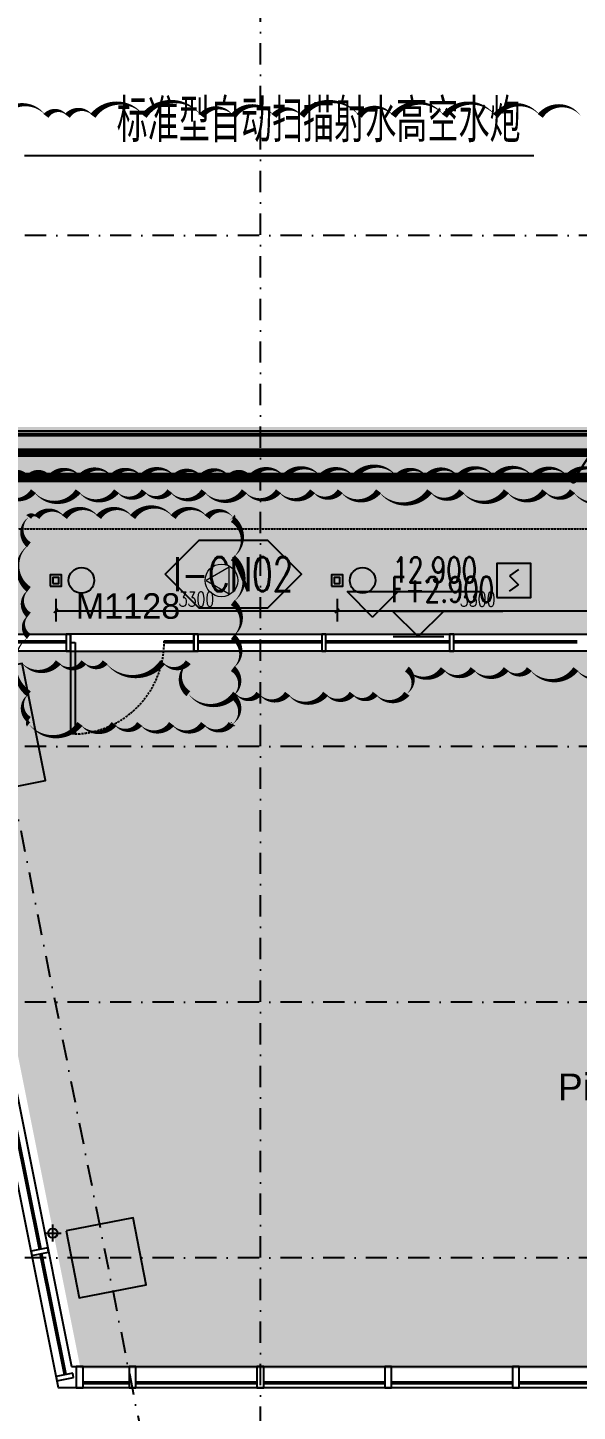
# Model space of a CAD drawing. Extents: x -354516 to 794396, y -401250 to -150594.
# Drawn here: x -7231 to -780, y -380252 to -364013 of the extents above; entities that cross this region are included whole.
import ezdxf
from ezdxf.enums import TextEntityAlignment as Align

# ---------------------------------------------------------------- set-up
doc = ezdxf.new("R2010")
doc.units = 0
doc.header["$LTSCALE"] = 1000
doc.header["$MEASUREMENT"] = 0
for name, pattern in [('$0$HIDDEN', [0.375, 0.25, -0.125, 0, 0]), ('DASH', [0.35, 0.25, -0.1]), ('DASHDOT2', [0.5, 0.25, -0.125, 0, -0.125]), ('DOTE', [2.42, 2, -0.2, 0.02, -0.2])]:
    doc.linetypes.add(name, pattern=pattern)
for name, color, linetype in [('0-吊顶', 6, 'Continuous'), ('0-吊顶材质', 251, 'Continuous'), ('0-吊顶边界', 36, 'Continuous'), ('0-房间名称', 2, 'Continuous'), ('0-火灾自动报警', 1, 'Continuous'), ('0-灯具', 20, 'Continuous'), ('0-灯具修改0109', 140, 'Continuous'), ('A-轴线1', 1, 'DOTE'), ('BPM', 4, 'Continuous'), ('COLUMN', 2, 'Continuous'), ('DIM_ELEV', 3, 'Continuous'), ('DIM_LEAD', 3, 'Continuous'), ('FIRE-CURTAIN', 30, 'Continuous'), ('LINE', 11, 'Continuous'), ('PIPE', 3, 'Continuous'), ('PUB_DIM', 3, 'Continuous'), ('PUB_HATCH', 8, 'Continuous'), ('PUB_TEXT', 7, 'Continuous'), ('S-PLT', 30, 'Continuous'), ('TWT_TEXT', 7, 'Continuous'), ('WINDOW', 4, 'Continuous'), ('Z-材料', 3, 'Continuous'), ('墙体', 7, 'Continuous'), ('楼梯', 145, 'Continuous'), ('门图', 134, 'Continuous')]:
    doc.layers.add(name, color=color, linetype=linetype)
doc.layers.add('0-地面材质_material hatch', color=251, linetype='Continuous', transparency=0.3)
doc.layers.add('DIM_MODI-天花修改', color=3, linetype='Continuous', plot=False)
doc.styles.add('510p-04$0$Arial_2', font='arial.ttf', dxfattribs={"height": 6.392964})
doc.styles.add('_TCH_DIM', font='SIMPLEX', dxfattribs={"bigfont": 'GBCBIG'})
doc.styles.add('DIM_FONT', font='SIMPLEX', dxfattribs={"width": 0.7, "bigfont": 'GBCBIG'})
doc.styles.add('HZ', font='tjromans.shx', dxfattribs={"width": 0.7, "bigfont": 'tjhztxt.shx'})
doc.styles.add('Word-n', font='stylu.ttf')
doc.dimstyles.new('_TCH_ARCH&&50', dxfattribs={"dimscale": 0.5, "dimtxt": 350, "dimasz": 100, "dimexe": 250, "dimexo": 300, "dimgap": 100, "dimtad": 1, "dimdec": 0, "dimzin": 0, "dimdsep": 46, "dimtxsty": 'DIM_FONT', "dimblk": 'ARCHTICK', "dimcen": 0.09, "dimclrd": 3, "dimclre": 3, "dimclrt": 7, "dimazin": 2, "dimtfac": 1, "dimtdec": 0, "dimtix": 1, "dimtmove": 2, "dimatfit": 3, "dimfxl": 0, "dimtolj": 1, "dimtzin": 0, "dimarcsym": 0})
pattern_1 = [(37.5, (-498310856.17, -3090192758), (-7.086752787, 216.767674014), [0, -171, 0, -191.25, 0, -182.8125]), (7.5, (-498310856.17, -3090192758), (199.099879343, 317.491432338), [0, -92.25, 0, -154.125, 0, -59.0625]), (327.5, (-498310994.54, -3090192758), (350.340959447, 0.636643523), [0, -56.25, 0, -202.5, 0, -264.375]), (317.5, (-498310994.54, -3090192758), (338.189243014, 98.738501055), [0, -28.125, 0, -132.75, 0, -151.875])]

# ---------------------------------------------------------------- blocks, each defined once
blk = doc.blocks.new('510r-01$0$wtqyy')
at = {"layer": '0-灯具', "color": 1}
for points in [[(-106.5, -26.5), (26.5, -26.5), (26.5, 106.5), (-106.5, 106.5)], [(-74.5, 5.5), (-5.5, 5.5), (-5.5, 74.5), (-74.5, 74.5)]]:
    blk.add_lwpolyline(points, close=True, dxfattribs=at)
blk = doc.blocks.new('PFV1')
at = {"color": 0, "linetype": 'ByBlock', "lineweight": -2}
for p, q in [((-9, 246), (-256, -179)), ((236, -180), (-9, 246)), ((-256, -179), (236, -180))]:
    blk.add_line(p, q, dxfattribs=at)
blk.add_circle((-9, -38), 300, dxfattribs=at)
blk = doc.blocks.new('$TwtSys$00000125')
blk.add_circle((0, 0, 0), 0.667)
blk = doc.blocks.new('PIPE-110')
for p, q in [((87087.5, -205623.5), (87087.5, -205423.5)), ((86987.5, -205523.5), (87187.5, -205523.5))]:
    blk.add_line(p, q)
blk.add_circle((87087.5, -205523.5), 55)
blk = doc.blocks.new('PIPE2')
at = {"layer": 'PIPE'}
blk.add_blockref('PIPE-110', (-51949, -40306), dxfattribs=at)
blk = doc.blocks.new('510p-04$0$material tag')
blk = doc.blocks.new('YG')
at = {"layer": 'BPM', "color": 6, "ltscale": 2}
for p, q in [((53, 328), (-53, 253)), ((-53, 253), (53, 147)), ((-53, 72), (53, 147))]:
    blk.add_line(p, q, dxfattribs=at)
at = {"layer": 'BPM'}
blk.add_lwpolyline([(-200, 0), (200, 0), (200, 400), (-200, 400)], close=True, dxfattribs=at)
blk = doc.blocks.new('_FZH')
at = {"color": 255}
blk.add_lwpolyline([(-0.5, -0.5), (0.5, -0.5), (0.5, 0.5), (-0.5, 0.5)], close=True, dxfattribs=at)
at = {"layer": 'PUB_HATCH', "color": 250}
blk.add_solid([(-0.5, -0.5), (0.5, -0.5), (-0.5, 0.5), (0.5, 0.5)], dxfattribs=at)
blk = doc.blocks.new('GRID')
at = {"layer": '墙体', "color": 250, "linetype": 'DASHDOT2', "lineweight": -3}
for p, q in [((20697.5, 81236.4), (37415.8, -2355.2)), ((37436.4, -11413.5), (37436.4, 36586.5)), ((107436.4, 18586.5), (-19063.6, 18586.5)), ((107436.4, 12586.5), (-19063.6, 12586.5)), ((107436.4, 9586.5), (-19063.6, 9586.5)), ((107436.4, 6586.5), (-19063.6, 6586.5))]:
    blk.add_line(p, q, dxfattribs=at)
blk = doc.blocks.new('TL-01')
at = {"layer": 'Z-材料'}
blk.add_lwpolyline([(-8, 0), (-4, 4), (4, 4), (8, 0), (4, -4), (-4, -4)], close=True, dxfattribs=at)
at = {"layer": 'Z-材料', "color": 6, "style": 'HZ', "width": 0.7}
blk.add_attdef('A', text='', height=4.5, dxfattribs=at).set_placement((0, 0), align=Align.MIDDLE_CENTER)
blk = doc.blocks.new('_ArchTick')
at = {"color": 0, "linetype": 'ByBlock', "const_width": 0.4}
blk.add_lwpolyline([(-0.5, -0.5), (0.5, 0.5)], dxfattribs=at)
blk = doc.blocks.new('*D343')
at = {"layer": 'Defpoints', "color": 0}
for p in [(-6900, -370567, 0), (-3600, -370567, 0), (-3600, -370858)]:
    blk.add_point(p, dxfattribs=at)
at = {"layer": 'PUB_DIM', "color": 3, "lineweight": -2}
for p, q in [((-6900, -370717), (-6900, -370983)), ((-3600, -370717), (-3600, -370983)), ((-6900, -370858), (-3600, -370858))]:
    blk.add_line(p, q, dxfattribs=at)
at = {"layer": 'PUB_DIM', "color": 3, "lineweight": -2, "xscale": 50, "yscale": 50, "zscale": 50, "rotation": 180}
blk.add_blockref('_ArchTick', (-6900, -370858), dxfattribs=at)
at = {"layer": 'PUB_DIM', "color": 3, "lineweight": -2, "xscale": 50, "yscale": 50, "zscale": 50}
blk.add_blockref('_ArchTick', (-3600, -370858), dxfattribs=at)
at = {"layer": 'PUB_DIM', "color": 7, "insert": (-5250, -370720), "char_height": 175, "attachment_point": 5, "style": 'DIM_FONT'}
blk.add_mtext('\\A1;3300', dxfattribs=at)
blk = doc.blocks.new('*D344')
at = {"layer": 'Defpoints', "color": 0}
for p in [(-3600, -370567, 0), (-300, -370567, 0), (-300, -370858)]:
    blk.add_point(p, dxfattribs=at)
at = {"layer": 'PUB_DIM', "color": 3, "lineweight": -2}
for p, q in [((-3600, -370717), (-3600, -370983)), ((-300, -370717), (-300, -370983)), ((-3600, -370858), (-300, -370858))]:
    blk.add_line(p, q, dxfattribs=at)
at = {"layer": 'PUB_DIM', "color": 3, "lineweight": -2, "xscale": 50, "yscale": 50, "zscale": 50, "rotation": 180}
blk.add_blockref('_ArchTick', (-3600, -370858), dxfattribs=at)
at = {"layer": 'PUB_DIM', "color": 3, "lineweight": -2, "xscale": 50, "yscale": 50, "zscale": 50}
blk.add_blockref('_ArchTick', (-300, -370858), dxfattribs=at)
at = {"layer": 'PUB_DIM', "color": 7, "insert": (-1950, -370720), "char_height": 175, "attachment_point": 5, "style": 'DIM_FONT'}
blk.add_mtext('\\A1;3300', dxfattribs=at)

msp = doc.modelspace()

# ---------------------------------------------------------------- hatches: boundary and pattern name
at = {"layer": '0-吊顶材质'}
h = msp.add_hatch(dxfattribs=at)
h.set_pattern_fill('AR-SAND', color=256, scale=112.5)
h.set_pattern_definition(pattern_1)
h.paths.add_polyline_path([(-8346.1, -367244.3), (-8149.9, -367205.1), (-8301, -366450), (-8228.1, -366450), (-7758, -368800), (5000, -368800), (5000, -368700), (6100, -368700), (6100, -368800), (7758, -368800), (8228.1, -366450), (8301, -366450), (8149.9, -367205), (8346.1, -367244.3), (7944.9, -369250), (-7944.9, -369250)])
h = msp.add_hatch(dxfattribs=at)
h.set_pattern_fill('AR-SAND', color=256, scale=112.5)
h.set_pattern_definition(pattern_1)
h.paths.add_polyline_path([(-7976.8, -371130), (7976.8, -371130), (8272.8, -369300), (-8272.9, -369300)])
at = {"layer": '0-地面材质_material hatch'}
h = msp.add_hatch(dxfattribs=at)
h.set_pattern_fill('ANSI35', color=256, scale=1500)
h.set_pattern_definition([(45, (-498310856.17, -3090192758), (-265.165042945, 265.165042945), []), (45, (-498310591, -3090192758), (-265.165042945, 265.165042945), [468.75, -93.75, 0, -93.75])])
h.paths.add_polyline_path([(11204.4, -368249.5), (11202.8, -368249.5), (12024.3, -364150), (11820.4, -364150), (12883.1, -358789.5), (13283, -358869.4), (13573.3, -357397.9), (13186.3, -357320.5), (14564.8, -350406.9), (14959.4, -350485.8), (15253.9, -349015), (14859.8, -348936.2), (15580.3, -345344.9), (15972.5, -345422.9), (16268.1, -343952.6), (15875.4, -343873.8), (16903.2, -338750.6), (17104.3, -338750), (18804.3, -330250), (18008.9, -330250), (18008.9, -330250), (17008.9, -330250), (17008.9, -330250), (16308.9, -330250), (16308.9, -330650), (15508.9, -330650), (15508.9, -329850), (16134.4, -329850), (16134.4, -329450.1), (-15658.7, -329450), (-15658.7, -329750), (-15208.9, -329750), (-15208.9, -330550), (-16408.9, -330550), (-16408.9, -329544.6), (-18500, -329544.6), (-18500, -330244.6), (-18805.4, -330244.6), (-17104.3, -338750), (-16900.4, -338750), (-16529.8, -340602.8), (-16922, -340681.2), (-16627.8, -342152.4), (-16235.6, -342073.9), (-14201.8, -352205.8), (-14597.5, -352285.1), (-14296.2, -353754.6), (-13914.7, -353678.2), (-12594.5, -360279.2), (-12986.8, -360357.4), (-12692.6, -361828.5), (-12300.4, -361750), (-11820.4, -364150), (-12024.3, -364150), (-10724.4, -370650), (-13200, -370650), (-13200, -372650), (-10324.4, -372650), (-10092.5, -373808.8), (-8103.7, -373810), (-8639.7, -371130), (8639.7, -371130), (8103.7, -373810), (10092.6, -373808.8), (10324.4, -372650), (13200, -372650), (13200, -370650), (10724.4, -370650)])
h.paths.add_polyline_path([(-7647, -368700), (-13983.3, -337018.7), (-14963.8, -337214.9), (-15856.8, -332750), (-14582.1, -332750), (-14228.4, -334518.3), (-13689.1, -334410.4), (-13689.1, -334410.4), (-12610.4, -334194.7), (-12610.5, -334194.7), (-11237.6, -333920.1), (-11237.6, -333920.1), (-10159, -333704.4), (-10159, -333704.4), (-9178.4, -333508.3), (-9129.6, -333752.5), (14637, -333750), (8227, -365800), (7647, -368700), (7000, -368700), (6985.3, -368700), (6100, -368700), (6100, -368700), (5000, -368700), (5000, -368700), (3800, -368700), (-6950.1, -368700)], flags=16)
h.paths.add_polyline_path([(-8934.4, -367361.9), (-9267.8, -365695), (-9071.7, -365655.7), (-9042.3, -365802.8), (-8650.1, -365724.4), (-8679.5, -365577.3), (-8483.3, -365538.1), (-8150, -367205), (-8346.1, -367244.3), (-8375.5, -367097.2), (-8767.7, -367175.6), (-8738.3, -367322.7)], flags=16)
h.paths.add_polyline_path([(-11231.4, -355876.8), (-11564.8, -354209.8), (-11368.7, -354170.6), (-11339.3, -354317.7), (-10947.1, -354239.2), (-10976.5, -354092.1), (-10780.4, -354052.9), (-10447, -355719.9), (-10643.1, -355759.1), (-10672.5, -355612), (-11064.8, -355690.5), (-11035.3, -355837.6)], flags=16)
h.paths.add_polyline_path([(8150, -367205), (8483.3, -365538.1), (8679.5, -365577.3), (8650.1, -365724.4), (9042.3, -365802.8), (9071.7, -365655.7), (9267.8, -365695), (8934.4, -367361.9), (8738.3, -367322.7), (8767.7, -367175.6), (8375.5, -367097.2), (8346.1, -367244.3)], flags=16)
h.paths.add_polyline_path([(-12637.4, -348847.1), (-12970.8, -347180.1), (-12774.7, -347140.9), (-12745.3, -347288), (-12353, -347209.5), (-12382.4, -347062.4), (-12186.3, -347023.2), (-11852.9, -348690.2), (-12049, -348729.4), (-12078.5, -348582.3), (-12470.7, -348660.8), (-12441.3, -348807.9)], flags=16)
h.paths.add_polyline_path([(10447, -355719.9), (10780.4, -354052.9), (10976.5, -354092.1), (10947.1, -354239.2), (11339.3, -354317.7), (11368.7, -354170.6), (11564.8, -354209.8), (11231.4, -355876.8), (11035.3, -355837.6), (11064.8, -355690.5), (10672.5, -355612), (10643.1, -355759.1)], flags=16)
h.paths.add_polyline_path([(11852.9, -348690.2), (12186.3, -347023.2), (12382.4, -347062.4), (12353, -347209.5), (12745.3, -347288), (12774.7, -347140.9), (12970.8, -347180.1), (12637.4, -348847.1), (12441.3, -348807.9), (12470.7, -348660.8), (12078.5, -348582.3), (12049, -348729.4)], flags=16)
h.paths.add_polyline_path([(14150, -337205.1), (14483.4, -335538.1), (14679.5, -335577.3), (14650.1, -335724.4), (15042.3, -335802.8), (15071.7, -335655.7), (15267.8, -335695), (14934.4, -337361.9), (14738.3, -337322.7), (14767.7, -337175.6), (14375.5, -337097.2), (14346.1, -337244.3)], flags=16)
h = msp.add_hatch(dxfattribs=at)
h.set_pattern_fill('AR-CONC', color=256, scale=75)
h.set_pattern_definition([(50, (-498310856.17, -3090192758), (537.94513695, -47.06410124), [56.25, -618.75]), (355, (-498310856.17, -3090192758), (-104.06350021, 564.144100275), [45, -495]), (100.45144446, (-498310811.34, -3090192761.9), (433.881635045, 517.07999323), [47.805144, -525.856584]), (46.1842, (-498310856.17, -3090192608), (800.430998, -124.1394606), [84.375, -928.125]), (96.63563549, (-498310789.5, -3090192618.35), (700.99645926, 730.58895058), [71.7077565, -788.78532]), (351.18416399, (-498310856.2, -3090192608), (700.9964588, 730.5889502), [67.5, -742.50000075]), (21, (-498310781.17, -3090192645.5), (447.68028909, -301.964168), [56.25, -618.75]), (326, (-498310781.17, -3090192645.5), (182.48649894, 543.86253379), [45, -495]), (71.45144474, (-498310743.86, -3090192670.66), (630.16678255, 241.898364605), [47.8051425, -525.856584]), (37.5, (-498310856.17, -3090192758), (9.119891488, 249.670390373), [0, -489, 0, -502.5, 0, -496.875]), (7.5, (-498310856.17, -3090192758), (197.302153082, 295.808783912), [0, -286.5, 0, -477.75, 0, -189.375]), (327.5, (-498311023.42, -3090192758), (400.366827129, -16.916153801), [0, -187.5, 0, -585, 0, -776.25]), (317.5, (-498311098.4, -3090192758), (437.389627007, 75.07873675), [0, -243.75, 0, -388.5, 0, -551.25])])
h.paths.add_polyline_path([(-8294.4, -371327.3), (-6609.8, -379750.1), (6609.8, -379750.1), (8294.3, -371329.1)])

# ---------------------------------------------------------------- linework, layer by layer
at = {"layer": '0-吊顶', "linetype": 'DASH', "ltscale": 0.01}
msp.add_lwpolyline([(-8837.6, -369895.7), (7875, -369895.7, -0.4142136), (9375, -371395.7), (9375, -378934.7, -0.4142136), (7875, -380434.7), (-8837.6, -380434.7, -0.4142136), (-10337.6, -378934.7), (-10337.6, -371395.7, -0.4142136)], format="xyb", close=True, dxfattribs=at)
at = {"layer": '0-吊顶边界'}
msp.add_lwpolyline([(-8346.1, -367244.3), (-8149.9, -367205.1), (-8301, -366450), (-8228.1, -366450), (-7758, -368800), (5000, -368800), (5000, -368700), (6100, -368700), (6100, -368800), (7758, -368800), (8228.1, -366450), (8301, -366450), (8149.9, -367205), (8346.1, -367244.3), (7944.9, -369250), (-7944.9, -369250)], close=True, dxfattribs=at)
at = {"layer": '0-吊顶边界', "color": 250}
msp.add_lwpolyline([(-6729.8, -371330), (-5279.8, -371330), (-5279.8, -371130), (-6729.8, -371130)], close=True, dxfattribs=at)
at = {"layer": '0-地面材质_material hatch', "color": 3}
for p, q in [((-3182.3, -370930.6), (-3482.3, -370630.6)), ((-3482.3, -370630.6), (-1917.3, -370630.6)), ((-3182.3, -370930.6), (-2882.3, -370630.6))]:
    msp.add_line(p, q, dxfattribs=at)
at = {"layer": '0-地面材质_material hatch', "color": 250}
msp.add_lwpolyline([(-6729.8, -371330), (-5279.8, -371330), (-5279.8, -371130), (-6729.8, -371130)], close=True, dxfattribs=at)
at = {"layer": '0-灯具修改0109'}
for points in [[(-464, -369286, 0, 75, 0.5), (-892, -369286, 0, 75, 0.5), (-1300.5, -369286, 0, 75, 0.5), (-1747.5, -369286, 0, 75, 0.5), (-2175.5, -369286, 0, 75, 0.5), (-2545, -369286, 0, 75, 0.5), (-2895, -369286, 0, 75, 0.5), (-3400.5, -369286, 0, 75, 0.5), (-3789.5, -369286, 0, 75, 0.5), (-4217.5, -369286, 0, 75, 0.5), (-4606.5, -369286, 0, 75, 0.5), (-4859.5, -369286, 0, 75, 0.5), (-5190, -369286, 0, 75, 0.5), (-5501, -369286, 0, 75, 0.5), (-5890, -369286, 0, 75, 0.5), (-6240, -369286, 0, 75, 0.5), (-6609.5, -369286, 0, 75, 0.5), (-6960, -369286, 0, 75, 0.5), (-7212.5, -369286, 0, 75, 0.5), (-7465.5, -369286, 0, 75, 0.5)], [(-7304, -371460, 0, 75, 0.5), (-6870.5, -371460, 0, 75, 0.5), (-6870.5, -371460, 0, 75, 0.5), (-6570.5, -371460, 0, 75, 0.5), (-6320.5, -371460, 0, 75, 0.5), (-5645.5, -371460, 0, 75, 0.5), (-5345.5, -371460, 0, 75, 0.5), (-5345.5, -371829.5, 0, 75, 0.5), (-4789.5, -371829.5, 0, 75, 0.5), (-4517, -371829.5, 0, 75, 0.5), (-4180.5, -371829.5, 0, 75, 0.5), (-3733.5, -371829.5, 0, 75, 0.5), (-3422, -371829.5, 0, 75, 0.5), (-3150, -371829.5, 0, 75, 0.5), (-2780.5, -371829.5, 0, 75, 0.5), (-2780.5, -371540.5, 0, 75, 0.5), (-2352.5, -371540.5, 0, 75, 0.5), (-2002.5, -371540.5, 0, 75, 0.5), (-1613.5, -371540.5, 0, 75, 0.5), (-1341.5, -371540.5, 0, 75, 0.5), (-796.5, -371540.5, 0, 75, 0.5), (-330, -371540.5, 0, 75, 0.5)]]:
    msp.add_lwpolyline(points, format="xyseb", dxfattribs=at)
at = {"layer": 'DIM_ELEV'}
for p, q in [((-2647.5, -371159.5), (-2947.5, -370859.5)), ((-2947.5, -370859.5), (-1654, -370859.5)), ((-2647.5, -371159.5), (-2347.5, -370859.5)), ((-2943, -371159.5), (-2347.5, -371159.5))]:
    msp.add_line(p, q, dxfattribs=at)
at = {"layer": 'DIM_LEAD'}
for p, q in [((-7267.4, -365513.8), (-1291.8, -365513.8)), ((-826, -369324.5), (-38.1, -368107.5))]:
    msp.add_line(p, q, dxfattribs=at)
at = {"layer": 'DIM_LEAD', "const_width": 40}
msp.add_lwpolyline([(-836.8, -369341.3, 1), (-815.1, -369307.7, 1)], format="xyb", close=True, dxfattribs=at)
at = {"layer": 'DIM_MODI-天花修改'}
for points in [[(-739.8, -365048.4, 0, 75, 0.5), (-1214.8, -365048.4, 0, 75, 0.5), (-1739.8, -365048.4, 0, 75, 0.5), (-2339.8, -365048.4, 0, 75, 0.5), (-2939.8, -365048.4, 0, 75, 0.5), (-3339.8, -365048.4, 0, 75, 0.5), (-4014.8, -365048.4, 0, 75, 0.5), (-4339.8, -365048.4, 0, 75, 0.5), (-4814.8, -365048.4, 0, 75, 0.5), (-5189.8, -365048.4, 0, 75, 0.5), (-5864.8, -365048.4, 0, 75, 0.5), (-6464.8, -365048.4, 0, 75, 0.5), (-6764.8, -365048.4, 0, 75, 0.5), (-7014.8, -365048.4, 0, 75, 0.5), (-7539.8, -365048.4, 0, 75, 0.5)], [(-7562, -369453, 0, 75, 0.5), (-7162, -369453, 0, 75, 0.5), (-6637, -369453, 0, 75, 0.5), (-6187, -369453, 0, 75, 0.5), (-5862, -369453, 0, 75, 0.5), (-5562, -369453, 0, 75, 0.5), (-5162, -369453, 0, 75, 0.5), (-4687, -369453, 0, 75, 0.5), (-4287, -369453, 0, 75, 0.5), (-3887, -369453, 0, 75, 0.5), (-3562, -369453, 0, 75, 0.5), (-3112, -369453, 0, 75, 0.5), (-2512, -369453, 0, 75, 0.5), (-2137, -369453, 0, 75, 0.5), (-1612, -369453, 0, 75, 0.5), (-1162, -369453, 0, 75, 0.5), (-837, -369453, 0, 75, 0.5), (-237, -369453, 0, 75, 0.5)]]:
    msp.add_lwpolyline(points, format="xyseb", dxfattribs=at)
msp.add_lwpolyline([(-7216.5, -369757.1, 0, 75, 0.5), (-7216.5, -370082.1, 0, 75, 0.5), (-7216.5, -370607.1, 0, 75, 0.5), (-7216.5, -370907.1, 0, 75, 0.5), (-7216.5, -371157.1, 0, 75, 0.5), (-7216.5, -371832.1, 0, 75, 0.5), (-7216.5, -372132.1, 0, 75, 0.5), (-7216.5, -372184.3, 0, 75, 0.5), (-6616.5, -372184.3, 0, 75, 0.5), (-6216.5, -372184.3, 0, 75, 0.5), (-5916.5, -372184.3, 0, 75, 0.5), (-5541.5, -372184.3, 0, 75, 0.5), (-5166.5, -372184.3, 0, 75, 0.5), (-4841.5, -372184.3, 0, 75, 0.5), (-4823.9, -372184.3, 0, 75, 0.5), (-4823.9, -371859.3, 0, 75, 0.5), (-4823.9, -371534.3, 0, 75, 0.5), (-4823.9, -371159.3, 0, 75, 0.5), (-4823.9, -370759.3, 0, 75, 0.5), (-4823.9, -370234.3, 0, 75, 0.5), (-4823.9, -369784.3, 0, 75, 0.5), (-4823.9, -369757.1, 0, 75, 0.5), (-5123.9, -369757.1, 0, 75, 0.5), (-5523.9, -369757.1, 0, 75, 0.5), (-5998.9, -369757.1, 0, 75, 0.5), (-6398.9, -369757.1, 0, 75, 0.5), (-6798.9, -369757.1, 0, 75, 0.5), (-7123.9, -369757.1, 0, 75, 0.5)], format="xyseb", close=True, dxfattribs=at)
at = {"layer": 'FIRE-CURTAIN', "linetype": 'DASH', "const_width": 100}
for points in [[(-7950, -369000), (7950, -369000)], [(-7950, -369300), (7950, -369300)]]:
    msp.add_lwpolyline(points, dxfattribs=at)
at = {"layer": 'WINDOW', "color": 3}
for p, q in [((-8339.8, -371210), (-6779.8, -371210)), ((-8339.8, -371230), (-6779.8, -371230)), ((-5629.8, -371210), (-5279.8, -371210)), ((-5629.8, -371230), (-5629.8, -371210)), ((-5629.8, -371230), (-5279.8, -371230)), ((-5229.8, -371210), (-3779.8, -371210)), ((-5229.8, -371230), (-3779.8, -371230)), ((-3729.8, -371210), (-2279.8, -371210)), ((-3729.8, -371230), (-2279.8, -371230)), ((-2229.8, -371210), (-779.8, -371210)), ((-2229.8, -371230), (-779.8, -371230)), ((-7092.8, -378354.6), (-7377.2, -376932.8)), ((-7073.2, -378350.7), (-7357.6, -376928.9)), ((-6798.6, -379825.5), (-7083, -378403.6)), ((-6779, -379821.6), (-7063.4, -378399.7)), ((-6580.8, -379905), (-6040.8, -379905)), ((-6580.8, -379925), (-6040.8, -379925)), ((-5960.8, -379905), (-4540.8, -379905)), ((-5960.8, -379925), (-4540.8, -379925)), ((-4460.8, -379905), (-3040.8, -379905)), ((-4460.8, -379925), (-3040.8, -379925)), ((-2960.8, -379905), (-1540.8, -379905)), ((-2960.8, -379925), (-1540.8, -379925)), ((-1460.8, -379905), (-40.8, -379905)), ((-1460.8, -379925), (-40.8, -379925))]:
    msp.add_line(p, q, dxfattribs=at)
at = {"layer": 'WINDOW', "color": 4}
for p, q in [((-6729.8, -371130), (-6779.8, -371130)), ((-6779.8, -371130), (-6779.8, -371330)), ((-6729.8, -371330), (-6729.8, -371130)), ((-5229.8, -371130), (-5279.8, -371130)), ((-5279.8, -371130), (-5279.8, -371330)), ((-5229.8, -371330), (-5229.8, -371130)), ((-3729.8, -371130), (-3779.8, -371130)), ((-3779.8, -371130), (-3779.8, -371330)), ((-3729.8, -371330), (-3729.8, -371130)), ((-2229.8, -371130), (-2279.8, -371130)), ((-2279.8, -371130), (-2279.8, -371330)), ((-2229.8, -371330), (-2229.8, -371130)), ((-8395.8, -371330), (-6716.8, -379725)), ((-6729.8, -371330), (-8395.8, -371330)), ((-6779.8, -371330), (-6729.8, -371330)), ((-5279.8, -371330), (-5229.8, -371330)), ((5270.2, -371330), (-5279.8, -371330)), ((-3779.8, -371330), (-3729.8, -371330)), ((-2279.8, -371330), (-2229.8, -371330)), ((-6994.8, -378335), (-7190.9, -378374.2)), ((-7190.9, -378374.2), (-7181.1, -378423.3)), ((-7181.1, -378423.3), (-6984.9, -378384)), ((-6984.9, -378384), (-6994.8, -378335)), ((-6700.6, -379805.9), (-6896.7, -379845.1)), ((-6896.7, -379845.1), (-6886.9, -379894.1)), ((-6716.8, -379725), (6716.8, -379725)), ((-6690.8, -379854.9), (-6700.6, -379805.9)), ((-6580.8, -379725), (-6660.8, -379725)), ((-6660.8, -379725), (-6660.8, -379975)), ((-6580.8, -379975), (-6580.8, -379725)), ((-5960.8, -379725), (-6040.8, -379725)), ((-6040.8, -379725), (-6040.8, -379975)), ((-5960.8, -379975), (-5960.8, -379725)), ((-4460.8, -379725), (-4540.8, -379725)), ((-4540.8, -379725), (-4540.8, -379975)), ((-4460.8, -379975), (-4460.8, -379725)), ((-2960.8, -379725), (-3040.8, -379725)), ((-3040.8, -379725), (-3040.8, -379975)), ((-2960.8, -379975), (-2960.8, -379725)), ((-1460.8, -379725), (-1540.8, -379725)), ((-1540.8, -379725), (-1540.8, -379975)), ((-1460.8, -379975), (-1460.8, -379725)), ((-6886.9, -379894.1), (-6690.8, -379854.9)), ((-6660.8, -379975), (-6580.8, -379975)), ((-6040.8, -379975), (-5960.8, -379975)), ((-4540.8, -379975), (-4460.8, -379975)), ((-3040.8, -379975), (-2960.8, -379975)), ((-1540.8, -379975), (-1460.8, -379975))]:
    msp.add_line(p, q, dxfattribs=at)
for points in [[(6720.2, -371130), (8639.7, -371130), (6870.7, -379975), (-6870.7, -379975), (-8639.7, -371130), (-6729.8, -371130)], [(-5279.8, -371130), (5270.2, -371130)]]:
    msp.add_lwpolyline(points, dxfattribs=at)
at = {"layer": '楼梯', "color": 4}
for p, q in [((3986.1, -368780), (-7594.3, -368780)), ((3986.1, -368750), (-7539.2, -368750))]:
    msp.add_line(p, q, dxfattribs=at)
at = {"layer": '门图', "color": 145}
for p, q in [((-6729.8, -371230), (-6674.8, -371230)), ((-6729.8, -371230), (-6729.8, -372302.5)), ((-6674.8, -371230), (-6674.8, -372302.5)), ((-6674.8, -372302.5), (-6729.8, -372302.5))]:
    msp.add_line(p, q, dxfattribs=at)
at = {"layer": '门图', "color": 250, "linetype": '$0$HIDDEN', "ltscale": 0.1}
msp.add_arc((-6702.3, -371230), 1072.5, 271.46928, 0, dxfattribs=at)

# ---------------------------------------------------------------- block references
at = {"layer": '0-房间名称'}
ref = msp.add_blockref('510p-04$0$material tag', (-180077.2, -451776.4), dxfattribs=dict(at, xscale=3.125, yscale=3.125, zscale=3.125))
ref.add_attrib('ROOM_TAG', '401', dxfattribs={"layer": '0', "height": 312.5, "style": '510p-04$0$Arial_2'}).set_placement((302.5, -375944.2), align=Align.MIDDLE_CENTER)
ref.add_attrib('NAME_ENG', 'Pin-Up Room', dxfattribs={"layer": '0', "height": 312.5, "style": '510p-04$0$Arial_2'}).set_placement((302.5, -376444.2), align=Align.MIDDLE_CENTER)
ref.add_attrib('NAME_CN', '评图室', dxfattribs={"layer": '0', "height": 312.5, "style": '510p-04$0$Arial_2'}).set_placement((302.5, -376944.2), align=Align.MIDDLE_CENTER)
at = {"layer": '0-火灾自动报警', "color": 1, "lineweight": 13, "xscale": 0.6400000000000001, "yscale": 0.6400000000000001, "zscale": 0.6400000000000001, "rotation": 90}
msp.add_blockref('PFV1', (-4980.2, -370493.9, 0), dxfattribs=at)
at = {"layer": '0-灯具'}
for p in [(-6860, -370540, 0), (-3560, -370540, 0)]:
    msp.add_blockref('510r-01$0$wtqyy', p, dxfattribs=at)
at = {"layer": 'A-轴线1'}
msp.add_blockref('GRID', (-41936.4, -385036.5), dxfattribs=at)
at = {"layer": 'COLUMN'}
for p, xscale, yscale, zscale, rotation in [((-7550.5, -372242), 1400.000000000018, 800.0000000000099, 800.0000000000099, 281.3099324740199), ((-6308.9, -378450), 800.0000000000352, 800.0000000000352, 800.0000000000352, 280.9999999999996)]:
    msp.add_blockref('_FZH', p, dxfattribs=dict(at, xscale=xscale, yscale=yscale, zscale=zscale, rotation=rotation))
at = {"layer": 'LINE'}
msp.add_blockref('YG', (-1523.5, -370700, 0), dxfattribs=at)
at = {"layer": 'PIPE'}
msp.add_blockref('PIPE2', (-42074.9, -132331.5), dxfattribs=at)
at = {"layer": 'S-PLT', "xscale": 225, "yscale": 225, "zscale": 225}
for p in [(-6600, -370500), (-3300, -370500)]:
    msp.add_blockref('$TwtSys$00000125', p, dxfattribs=at)
at = {"layer": 'Z-材料'}
ref = msp.add_blockref('TL-01', (-4817.2, -370426.5), dxfattribs=dict(at, xscale=100, yscale=100, zscale=100))
ref.add_attrib('A', 'I-CN02', dxfattribs={"color": 6, "height": 400, "style": 'HZ', "width": 0.7}).set_placement((-4817.2, -370426.5), align=Align.MIDDLE_CENTER)

# ---------------------------------------------------------------- texts
at = {"layer": '0-地面材质_material hatch', "color": 3, "style": '_TCH_DIM', "width": 0.705882}
msp.add_text('12.900', height=297.5, dxfattribs=at).set_placement((-2947.3, -370525.6))
at = {"layer": 'PUB_TEXT', "style": '_TCH_DIM'}
msp.add_text('标准型自动扫描射水高空水炮', height=506.383, dxfattribs=at).set_placement((-6185.5, -365356.3))
at = {"layer": 'PUB_TEXT', "style": '_TCH_DIM', "width": 0.705882}
msp.add_text('F+2.900', height=297.5, dxfattribs=at).set_placement((-2964, -370754.5))
at = {"layer": 'TWT_TEXT', "color": 2, "style": 'Word-n'}
msp.add_text('M1128 ', height=300, dxfattribs=at).set_placement((-6666.5, -370950.6))

# ---------------------------------------------------------------- dimensions: what is measured, and where the dimension line sits
at = {"layer": 'PUB_DIM', "color": 250}
for base, p1, p2, picture, middle in [((-3600, -370857.7), (-6900, -370566.5, 0), (-3600, -370566.5, 0), '*D343', (-5250, -370720.2)), ((-300, -370857.7), (-3600, -370566.5, 0), (-300, -370566.5, 0), '*D344', (-1950, -370720.2))]:
    dim = msp.add_linear_dim(base=base, p1=p1, p2=p2, dimstyle='_TCH_ARCH&&50', dxfattribs=at)
    dim.commit()
    dim.dimension.update_dxf_attribs({"geometry": picture, "text_midpoint": middle})

doc.saveas('drawing.dxf')
